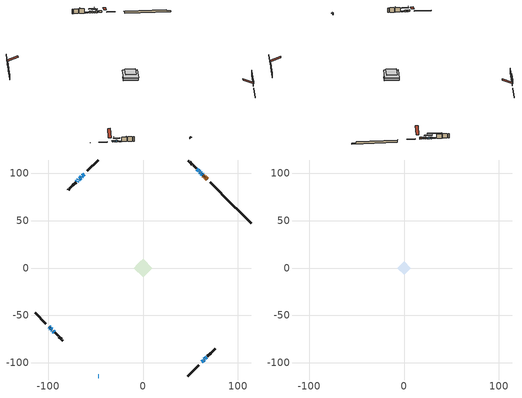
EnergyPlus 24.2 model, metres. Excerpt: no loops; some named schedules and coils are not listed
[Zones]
conditioned space
 floor outside (Floor1 construction): -2.24,0 0,2.24 2.24,0 0,-2.24 z0.61
 floor adiabatic (AdiabaticFloorConstruction): -9.9,0 0,9.9 9.9,0 0,-9.9 z3.05
 floor foundation (Slab1 construction): -7.68,2.45 -2.45,7.68 7.68,-2.45 2.45,-7.68 z-1.75
 wall outside (RimJoist1 construction): 47.12,-113.76 58.7,-102.18 / -113.76,-47.12 -102.18,-58.7 / -47.12,113.76 -58.7,102.18 / 82.37,78.51 70.79,90.09 z0.61:0.91
 wall outside (AdiabaticWallConstruction 1): 67.6,93.29 66.04,94.84 / 65.38,95.5 64.79,96.09 / 64.13,96.75 63.47,97.41 z0.61:2.64
 wall outside (AdiabaticWallConstruction): 62.82,98.07 62.35,98.53 / -98.99,-61.89 -98.23,-62.65 / -97.58,-63.31 -97.11,-63.77 / 60.28,100.6 59.34,101.54 / -67.49,93.39 -68.43,92.45 / -69.09,91.79 -69.84,91.04 / 64.06,-96.82 64.96,-95.92 / 65.61,-95.27 67.13,-93.76 z0.61:1.78; -47.12,-113.76 -46.41,-113.76 / 61.69,99.19 60.94,99.95 / 61.89,-98.99 63.4,-97.48 / -96.45,-64.43 -95.7,-65.19 z0.61:2.19; -61.89,98.99 -63.76,97.12 z0.61:2.69; -64.42,96.46 -65.18,95.71 z0.61:1.63; -95.04,-65.84 -94.93,-65.95 z0.61:1.83; 58.69,102.19 56.67,104.21 / -65.83,95.05 -66.84,94.04 / -94.27,-66.61 -93.27,-67.61 z0.61:1.22
 wall outside (Wall1 construction): 67.78,-93.1 71.1,-89.78 / -92.61,-68.27 -89.29,-71.59 / -70.5,90.38 -73.82,87.06 / 56.02,104.86 52.7,108.18 z0.61:5.49
 wall outside (Wall2 construction): 71.76,-89.12 74.8,-86.08 / -88.63,-72.25 -85.6,-75.29 / -74.48,86.41 -77.51,83.37 / 52.04,108.84 49,111.88 z0.61:5.49
 wall outside (Wall3 construction): 75.45,-85.43 76.02,-84.86 / -84.94,-75.94 -84.37,-76.51 / -78.17,82.71 -78.74,82.14 / 48.35,112.54 47.78,113.1 z0.61:5.49
 wall foundation (FoundationWall1 construction): 83.03,77.86,-1.75 83.03,77.86,0.61 110.69,50.19,0.61 110.69,50.19,-0.62 113.76,47.12,-0.62 113.76,47.12,-1.75
 window (WindowConstruction): 62.82,98.07 62.35,98.53 z0.61:1.78
 window (WindowConstruction 6): -98.99,-61.89 -98.23,-62.65 z0.61:1.78
 window (WindowConstruction 7): -97.57,-63.31 -97.11,-63.77 z0.61:1.78
 window (WindowConstruction 13): -47.12,-113.76 -46.41,-113.76 z0.61:2.19
 window (WindowConstruction 8): 61.69,99.19 60.94,99.94 z0.61:2.19
 window (WindowConstruction 9): -61.89,98.99 -63.76,97.12 z0.61:2.69
 window (WindowConstruction 10): -64.42,96.46 -65.18,95.71 z0.61:1.62
 window (WindowConstruction 11): 61.89,-98.99 63.4,-97.48 z0.61:2.19
 window (WindowConstruction 12): -96.45,-64.43 -95.7,-65.18 z0.61:2.19
 window (WindowConstruction 14): -95.04,-65.84 -94.93,-65.95 z0.61:1.83
 window (WindowConstruction 1): 60.28,100.6 59.34,101.54 z0.61:1.78
 window (WindowConstruction 15): 58.69,102.19 56.67,104.21 z0.61:1.22
 window (WindowConstruction 16): -65.83,95.05 -66.84,94.04 z0.61:1.22
 window (WindowConstruction 17): -94.27,-66.61 -93.27,-67.61 z0.61:1.22
 window (WindowConstruction 2): -67.5,93.39 -68.43,92.45 z0.61:1.78
 window (WindowConstruction 3): -69.09,91.79 -69.84,91.04 z0.61:1.78
 window (WindowConstruction 4): 64.06,-96.82 64.96,-95.92 z0.61:1.78
 window (WindowConstruction 5): 65.62,-95.27 67.12,-93.76 z0.61:1.78
 door (Door): 67.6,93.29 66.04,94.84 z0.61:2.64
 door (Door 1): 65.38,95.5 64.79,96.09 z0.61:2.64
 door (Door 2): 64.13,96.75 63.47,97.41 z0.61:2.64
 ceiling adiabatic (AdiabaticFloorConstruction): 0,-9.9 9.9,0 0,9.9 -9.9,0 z3.05
attic - vented
 floor to conditioned space (Floor2 construction Reversed): -7.22,0 0,7.22 7.22,0 0,-7.22 z5.49
 roof outside (Roof1 construction): 61.24,-99.64,5.49 54.3,-92.71,9.57 52.42,-94.59,9.57 59.36,-101.52,5.49; -99.64,-61.24,5.49 -92.71,-54.3,9.57 -94.59,-52.42,9.57 -101.52,-59.36,5.49; -61.24,99.64,5.49 -54.3,92.71,9.57 -52.42,94.59,9.57 -59.36,101.52,5.49; 68.25,92.63,5.49 61.32,85.69,9.57 63.19,83.81,9.57 70.13,90.75,5.49
shading: 60.48,100.4 64.68,96.2 64.97,96.49 60.77,100.69 z4.42; -98.02,-62.86 -99.2,-61.68 -99.41,-61.89 -98.23,-63.07 z2.08; -96.9,-63.99 -97.79,-63.1 -98,-63.31 -97.11,-64.2 z2.08; -46.11,-113.76 -47.42,-113.76 -47.42,-114.98 -46.11,-114.98 z2.48; 59.07,101.81 63.56,97.32 63.85,97.62 59.36,102.1 z4.83; -65.63,95.25 -60.03,100.85 -60.32,101.14 -65.92,95.54 z5.33; -67.04,93.84 -62.55,98.33 -62.84,98.62 -67.33,94.13 z4.26; 65.27,-95.61 60.03,-100.85 60.32,-101.14 65.56,-95.9 z4.83; -93.83,-67.05 -98.32,-62.56 -98.61,-62.86 -94.12,-67.34 z4.83; 59.2,101.68 60.42,100.46 60.71,100.75 59.49,101.97 z1.98; 52.87,108.01 62.49,98.39 62.78,98.68 53.16,108.3 z6.6; -70.64,90.24 -62.03,98.85 -62.32,99.14 -70.93,90.53 z6.6; -89.46,-71.42 -98.08,-62.8 -98.37,-63.09 -89.75,-71.71 z6.6; -68.64,92.24 -67.28,93.6 -67.5,93.81 -68.85,92.45 z2.08; -70.05,90.83 -68.88,92 -69.09,92.22 -70.26,91.04 z2.08; 66.83,-94.06 62.19,-98.69 62.48,-98.98 67.12,-94.35 z4.42; 67.34,-93.55 65.4,-95.48 65.62,-95.69 67.55,-93.76 z2.08
[Building]
Building 1: Terrain=Suburbs
[Site:Location]
Quebec Intl AP_QC: Latitude {deg}=46.8; Longitude {deg}=-71.38; Time Zone {hr}=-5; Elevation {m}=74; Keep Site Location Information=Yes
[Site:GroundTemperature:Shallow]
0.0108218, -2.24938, -2.43038, -1.3578, 2.94801, 7.23376, 10.9493, 13.303, 13.5029, 11.5886, 7.96783, 3.81355
[Site:WaterMainsTemperature]
Calculation Method=Schedule; Temperature Schedule=mains temperature schedule
[Material] Roughness=Rough; Thermal Absorptance=0.9
Name | Thickness {m} | Conductivity {W/m-K} | Density {kg/m3} | Specific Heat {J/kg-K} | Solar Absorptance | Visible Absorptance
asphalt or fiberglass shingles | 0.00635 | 0.162714 | 1121.4 | 1465.45 | 0.4 | 0.4
ceiling loosefill ins | 0.169333 | 0.0480833 | 16.02 | 1046.75 | 0.7 | 0.7
ceiling stud and cavity | 0.1397 | 0.116844 | 65.682 | 1177.47 | 0.7 | 0.7
concrete 4.0 in. | 0.1016 | 1.803125 | 2242.8 | 837.4 | 0.7 | 0.7
concrete 8.0 in. | 0.2032 | 1.803125 | 2242.8 | 837.4 | 0.7 | 0.7
door material | 0.04445 | 0.053851 | 512.64 | 1214.23 | 0.7 | 0.7
exterior vertical ins | 0.0636756 | 0.029427 | 32.04 | 1214.23 | 0.7 | 0.7
floor covering | 0.0127 | 0.0433444 | 54.468 | 1339.84 | 0.6 | 0.6
floor rigid ins | 0.103632 | 0.029427 | 32.04 | 1214.23 | 0.7 | 0.7
floor rigid ins 1; wall rigid ins 1 | 0.512978 | 0.029427 | 32.04 | 1214.23 | 0.7 | 0.7
floor stud and cavity | 0.1397 | 0.1429 | 92.3553 | 1139.71 | 0.7 | 0.7
floor stud and cavity 1 | 0.1397 | 1.75129 | 37.0049 | 1207.88 | 0.7 | 0.7
furniture material conditioned space 1 | 0.1524 | 0.115458 | 640.8 | 1214.23 | 0.6 | 0.6
gypsum board | 0.0127 | 0.160291 | 801 | 837.4 | 0.6 | 0.6
gypsum board 1 | 0.0127 | 0.160291 | 801 | 837.4 | 0.7 | 0.7
osb sheathing 0.5 in. | 0.0127 | 0.115458 | 512.64 | 1214.23 | 0.7 | 0.7
osb sheathing 0.75 in. | 0.01905 | 0.115458 | 512.64 | 1214.23 | 0.7 | 0.7
osb sheathing 2.0 in. | 0.0508 | 0.115458 | 512.64 | 1214.23 | 0.7 | 0.7
rim joist rigid ins; wall rigid ins | 0.051816 | 0.029427 | 32.04 | 1214.23 | 0.7 | 0.7
rim joist stud and cavity | 0.0508 | 0.203772 | 125.044 | 1163.47 | 0.6 | 0.6
wall stud and cavity | 0.1397 | 0.125735 | 139.0536 | 1170.24 | 0.7 | 0.7
wall stud and cavity 1 | 0.1397 | 0.124355 | 139.0536 | 1170.24 | 0.7 | 0.7
wall stud and cavity 2 | 0.1397 | 0.197854 | 139.0536 | 1170.24 | 0.7 | 0.7
wall stud and cavity 3 | 0.0889 | 0.380278 | 52.3479 | 1209.89 | 0.7 | 0.7
wall stud and cavity 4 | 0.0889 | 0.391764 | 83.0341 | 1211.67 | 0.7 | 0.7
wood siding | 0.0254 | 0.102417 | 544.68 | 1172.36 | 0.4 | 0.4
wood siding 1; wood siding 2; wood siding 3 | 0.0254 | 0.102417 | 544.68 | 1172.36 | 0.7 | 0.7
[WindowMaterial:SimpleGlazingSystem]
Name | U-Factor {W/m2-K} | Solar Heat Gain Coefficient
WindowMaterial | 2.0543 | 0.36
WindowMaterial 1 | 1.97822 | 0.39
WindowMaterial 2 | 1.95891 | 0.4
WindowMaterial 3 | 1.94983 | 0.4
WindowMaterial 4 | 1.961749 | 0.41
WindowMaterial 5 | 1.99468 | 0.38
WindowMaterial 6 | 2.77257 | 0.64
WindowMaterial 7 | 2.691372 | 0.43
WindowMaterial 8 | 4.925665 | 0.57
[Construction]
AdiabaticFloorConstruction: floor stud and cavity 1, floor rigid ins 1, osb sheathing 0.75 in., floor covering
AdiabaticWallConstruction: wood siding 2, wall rigid ins 1, wall stud and cavity 3, gypsum board
AdiabaticWallConstruction 1: wood siding 3, wall rigid ins 1, wall stud and cavity 3, gypsum board
Door; Door 1; Door 2: door material
Floor1 construction: floor stud and cavity, floor rigid ins, osb sheathing 0.75 in., floor covering
Floor2 construction Reversed: gypsum board, ceiling stud and cavity, ceiling loosefill ins
FoundationWall1 construction: concrete 8.0 in., gypsum board 1
furniture construction conditioned space 1: furniture material conditioned space 1
PartitionWallConstruction: gypsum board, wall stud and cavity 4, gypsum board
RimJoist1 construction: wood siding 1, rim joist rigid ins, osb sheathing 2.0 in., rim joist stud and cavity
Roof1 construction: asphalt or fiberglass shingles
Slab1 construction: concrete 4.0 in.
Wall1 construction: wood siding, wall rigid ins, osb sheathing 0.5 in., wall stud and cavity, gypsum board
Wall2 construction: wood siding, wall rigid ins, osb sheathing 0.5 in., wall stud and cavity 1, gypsum board
Wall3 construction: wood siding, wall rigid ins, osb sheathing 0.5 in., wall stud and cavity 2, gypsum board
WindowConstruction; WindowConstruction 1; WindowConstruction 2; WindowConstruction 7: WindowMaterial
WindowConstruction 10: WindowMaterial 5
WindowConstruction 11; WindowConstruction 12; WindowConstruction 8: WindowMaterial 3
WindowConstruction 13: WindowMaterial 6
WindowConstruction 14: WindowMaterial 7
WindowConstruction 15; WindowConstruction 16; WindowConstruction 17: WindowMaterial 8
WindowConstruction 3; WindowConstruction 5; WindowConstruction 6: WindowMaterial 1
WindowConstruction 4: WindowMaterial 2
WindowConstruction 9: WindowMaterial 4
[Zone] Multiplier=1; Part of Total Floor Area=Yes
Name | Volume {m3}
attic - vented | 68.2224
conditioned space | 827.4
[Space]
Name | Zone | Volume {m3}
attic - vented 1 | attic - vented | 68.2224
conditioned space 1 | conditioned space | 827.4
[ZoneInfiltration:EffectiveLeakageArea]
infil attic - vented 1: Zone or Space=attic - vented 1; Schedule=Always On Discrete; Effective Air Leakage Area {cm2}=3848.86; Stack Coefficient=0.000284216; Wind Coefficient=1.13905e-05
[ZoneMixing]
whole house fan mix: Zone or Space=attic - vented; Schedule=Always On Continuous; Design Flow Rate Calculation Method=Flow/Zone; Design Flow Rate {m3/s}=0; Source Zone or Space=conditioned space
[SurfaceProperty:ExposedFoundationPerimeter]
Slab1: Exposed Perimeter Calculation Method=TotalExposedPerimeter; Total Exposed Perimeter {m}=43.465
[InternalMass] Zone or ZoneList=conditioned space; Space or SpaceList=conditioned space 1
Name | Construction | Surface Area {m2}
furniture mass conditioned space 1 | furniture construction conditioned space 1 | 124.932
partition wall mass | PartitionWallConstruction | 312.33
[Lights]
interior lighting: Zone or ZoneList or Space or SpaceList=conditioned space 1; Schedule=interior lighting schedule; Design Level Calculation Method=LightingLevel; Lighting Level {W}=343.2; Return Air Fraction=0; Fraction Radiant=0.6; Fraction Visible=0.2; Fraction Replaceable=1
[People]
occupants: Zone or ZoneList or Space or SpaceList=conditioned space 1; Number of People Schedule=occupants schedule; Number of People Calculation Method=People; Number of People=3; Fraction Radiant=0.314171; Sensible Heat Fraction=0.56303; Activity Level Schedule=occupants activity schedule; Carbon Dioxide Generation Rate {m3/s-W}=0; Enable ASHRAE 55 Comfort Warnings=No; Mean Radiant Temperature Calculation Type=EnclosureAveraged
[ElectricEquipment] Zone or ZoneList or Space or SpaceList=conditioned space 1; Design Level Calculation Method=EquipmentLevel
Name | Schedule | Design Level {W} | Fraction Latent | Fraction Radiant | Fraction Lost
clothes dryer | clothes dryer schedule | 140.772 | 0.015 | 0.081 | 0.85
clothes washer | clothes washer schedule | 32.1985 | 0.03 | 0.162 | 0.7
cooking range | cooking range schedule | 215.147 | 0.08 | 0.432 | 0.2
dishwasher | dishwasher schedule | 66.8632 | 0.3 | 0.18 | 0.4
fridge | fridge schedule | 72.9452 | 0 | 0.6 | 0
mech vent house fan | mech vent house fan schedule | 19.8133 | 0 | 0 | 0.5
mech vent house fan cfis | mech vent house fan cfis schedule | 0 | 0 | 0 | 0
mech vent range fan 0 | mech vent range fan 0 schedule | 57 | 0 | 0 | 1
misc plug loads | misc plug loads schedule | 494.7 | 0.045 | 0.513 | 0.1
whole house fan | Always On Discrete | 0 | 0 | 0 | 1
[OtherEquipment] Zone or ZoneList or Space or SpaceList=conditioned space 1; Design Level Calculation Method=EquipmentLevel
Name | Fuel Type | Schedule | Design Level {W} | Fraction Latent | Fraction Radiant | Fraction Lost
clothes dryer 1 | Electricity | clothes dryer schedule | 0 | 0.015 | 0.081 | 0.85
cooking range 1 | Electricity | cooking range schedule | 0 | 0.08 | 0.432 | 0.2
general water use latent | None | general water use schedule | 62.594 | 1 | 0 | 0
general water use sensible | None | general water use schedule | -61.6891 | 0 | 0.6 | 0
mech vent house fan latent load | None | Always On Discrete | 0 | 1 | 0 | 0
mech vent house fan sensible load | None | Always On Discrete | 0 | 0 | 0 | 0
water heater energy adjustment1 | Electricity | Always On Discrete | 0.01 | 0 | 0 | 1
[ZoneInfiltration:DesignFlowRate] Zone or ZoneList or Space or SpaceList=conditioned space 1; Schedule=Always On Discrete; Design Flow Rate Calculation Method=Flow/Zone; Design Flow Rate {m3/s}=0
infil flow; natural vent flow; whole house fan flow
[ZoneControl:Thermostat]
conditioned space Thermostat: Zone or ZoneList=conditioned space; Control Type Schedule=conditioned space Thermostat Schedule; Control 1=conditioned space temperature setpoint; Temperature Difference Between Cutout And Setpoint {deltaC}=0
[ThermostatSetpoint:DualSetpoint]
conditioned space temperature setpoint: Heating Setpoint Temperature Schedule=heating setpoint; Cooling Setpoint Temperature Schedule=cooling setpoint
[AirLoopHVAC:UnitarySystem]
unit heater unitary system: Control Type=Load; Controlling Zone or Thermostat Location=conditioned space; Dehumidification Control Type=None; Availability Schedule=Always On Discrete; Supply Fan=unit heater supply fan; Fan Placement=BlowThrough; Supply Air Fan Operating Mode Schedule=unit heater auto fan schedule; Heating Coil=unit heater htg coil; DX Heating Coil Sizing Ratio=1; Use DOAS DX Cooling Coil=No; Minimum Supply Air Temperature {C}=2; Latent Load Control=SensibleOnlyLoadControl; Cooling Supply Air Flow Rate Method=None; Heating Supply Air Flow Rate Method=SupplyAirFlowRate; Heating Supply Air Flow Rate {m3/s}=0.00141584; No Load Supply Air Flow Rate Method=SupplyAirFlowRate; No Load Supply Air Flow Rate {m3/s}=0; No Load Supply Air Flow Rate Control Set To Low Speed=Yes; Maximum Supply Air Temperature {C}=48.8889; Maximum Outdoor Dry-Bulb Temperature for Supplemental Heater Operation {C}=21; Ancillary On-Cycle Electric Power {W}=0; Ancillary Off-Cycle Electric Power {W}=0
[Zone equipment]
conditioned space: electric baseboard, unit heater unitary system
[Foundation:Kiva]
Foundation Kiva 1: Initial Indoor Air Temperature {C}=18; Wall Height Above Grade {m}=0.609996; Wall Depth Below Slab {m}=0.2032; Custom Block Material Name 1=exterior vertical ins; Custom Block Depth 1 {m}=2.36001; Custom Block X Position 1 {m}=0.2159; Custom Block Z Position 1 {m}=0
[Foundation:Kiva:Settings]
Soil Conductivity {W/m-K}=0.849921; Soil Density {kg/m3}=1842.3; Soil Specific Heat {J/kg-K}=418.7; Ground Solar Absorptivity=0.9; Ground Thermal Absorptivity=0.9; Ground Surface Roughness {m}=0.03; Far-Field Width {m}=40; Deep-Ground Boundary Condition=ZeroFlux; Deep-Ground Depth {m}=40; Minimum Cell Dimension {m}=0.2; Maximum Cell Growth Coefficient=3; Simulation Timestep=Timestep
[Exterior:Lights]
exterior lighting: Schedule=exterior lighting schedule; Design Level {W}=75.6
[EnergyManagementSystem:Sensor] Output:Variable or Output:Meter Index Key=conditioned space
Name | Output:Variable or Output:Meter
conditioned_space_clg_unmet_s | Zone Cooling Setpoint Not Met Time
conditioned_space_htg_unmet_s | Zone Heating Setpoint Not Met Time
fridge_tin_s; tin_s; tin_s_1 | Zone Mean Air Temperature
tout_s | Zone Outdoor Air Drybulb Temperature
win_s | Zone Air Humidity Ratio
[Schedule:Constant]
Name | Hourly Value
Always On Continuous; mech vent house fan schedule; mech vent house fan cfis schedule; Always On Discrete | 1
occupants activity schedule | 117.228
fridge schedule; unit heater auto fan schedule | 0
[Schedule:Week:Daily]
interior lighting schedule Week Rule - Jan1-Jan27: interior lighting schedule day, interior lighting schedule day, interior lighting schedule day, interior lighting schedule day, interior lighting schedule day, interior lighting schedule day, interior lighting schedule day, interior lighting schedule default day, interior lighting schedule default day, interior lighting schedule default day, interior lighting schedule default day, interior lighting schedule default day
interior lighting schedule Week Rule - Jan28-Feb3: interior lighting schedule day, interior lighting schedule day, interior lighting schedule day, interior lighting schedule day, interior lighting schedule day 1, interior lighting schedule day 1, interior lighting schedule day 1, interior lighting schedule default day, interior lighting schedule default day, interior lighting schedule default day, interior lighting schedule default day, interior lighting schedule default day
interior lighting schedule Week Rule - Feb4-Feb24: interior lighting schedule day 1, interior lighting schedule day 1, interior lighting schedule day 1, interior lighting schedule day 1, interior lighting schedule day 1, interior lighting schedule day 1, interior lighting schedule day 1, interior lighting schedule default day, interior lighting schedule default day, interior lighting schedule default day, interior lighting schedule default day, interior lighting schedule default day
interior lighting schedule Week Rule - Feb25-Mar3: interior lighting schedule day 1, interior lighting schedule day 1, interior lighting schedule day 1, interior lighting schedule day 1, interior lighting schedule day 2, interior lighting schedule day 2, interior lighting schedule day 2, interior lighting schedule default day, interior lighting schedule default day, interior lighting schedule default day, interior lighting schedule default day, interior lighting schedule default day
interior lighting schedule Week Rule - Mar4-Mar31: interior lighting schedule day 2, interior lighting schedule day 2, interior lighting schedule day 2, interior lighting schedule day 2, interior lighting schedule day 2, interior lighting schedule day 2, interior lighting schedule day 2, interior lighting schedule default day, interior lighting schedule default day, interior lighting schedule default day, interior lighting schedule default day, interior lighting schedule default day
interior lighting schedule Week Rule - Apr1-Apr28: interior lighting schedule day 3, interior lighting schedule day 3, interior lighting schedule day 3, interior lighting schedule day 3, interior lighting schedule day 3, interior lighting schedule day 3, interior lighting schedule day 3, interior lighting schedule default day, interior lighting schedule default day, interior lighting schedule default day, interior lighting schedule default day, interior lighting schedule default day
interior lighting schedule Week Rule - Apr29-May5: interior lighting schedule day 3, interior lighting schedule day 3, interior lighting schedule day 4, interior lighting schedule day 4, interior lighting schedule day 4, interior lighting schedule day 4, interior lighting schedule day 4, interior lighting schedule default day, interior lighting schedule default day, interior lighting schedule default day, interior lighting schedule default day, interior lighting schedule default day
interior lighting schedule Week Rule - May6-May26: interior lighting schedule day 4, interior lighting schedule day 4, interior lighting schedule day 4, interior lighting schedule day 4, interior lighting schedule day 4, interior lighting schedule day 4, interior lighting schedule day 4, interior lighting schedule default day, interior lighting schedule default day, interior lighting schedule default day, interior lighting schedule default day, interior lighting schedule default day
interior lighting schedule Week Rule - May27-Jun2: interior lighting schedule day 4, interior lighting schedule day 4, interior lighting schedule day 4, interior lighting schedule day 4, interior lighting schedule day 4, interior lighting schedule day 5, interior lighting schedule day 5, interior lighting schedule default day, interior lighting schedule default day, interior lighting schedule default day, interior lighting schedule default day, interior lighting schedule default day
interior lighting schedule Week Rule - Jun3-Jun30: interior lighting schedule day 5, interior lighting schedule day 5, interior lighting schedule day 5, interior lighting schedule day 5, interior lighting schedule day 5, interior lighting schedule day 5, interior lighting schedule day 5, interior lighting schedule default day, interior lighting schedule default day, interior lighting schedule default day, interior lighting schedule default day, interior lighting schedule default day
interior lighting schedule Week Rule - Jul1-Jul28: interior lighting schedule day 6, interior lighting schedule day 6, interior lighting schedule day 6, interior lighting schedule day 6, interior lighting schedule day 6, interior lighting schedule day 6, interior lighting schedule day 6, interior lighting schedule default day, interior lighting schedule default day, interior lighting schedule default day, interior lighting schedule default day, interior lighting schedule default day
interior lighting schedule Week Rule - Jul29-Aug4: interior lighting schedule day 6, interior lighting schedule day 6, interior lighting schedule day 6, interior lighting schedule day 7, interior lighting schedule day 7, interior lighting schedule day 7, interior lighting schedule day 7, interior lighting schedule default day, interior lighting schedule default day, interior lighting schedule default day, interior lighting schedule default day, interior lighting schedule default day
interior lighting schedule Week Rule - Aug5-Aug25: interior lighting schedule day 7, interior lighting schedule day 7, interior lighting schedule day 7, interior lighting schedule day 7, interior lighting schedule day 7, interior lighting schedule day 7, interior lighting schedule day 7, interior lighting schedule default day, interior lighting schedule default day, interior lighting schedule default day, interior lighting schedule default day, interior lighting schedule default day
interior lighting schedule Week Rule - Aug26-Sep1: interior lighting schedule day 7, interior lighting schedule day 7, interior lighting schedule day 7, interior lighting schedule day 7, interior lighting schedule day 7, interior lighting schedule day 7, interior lighting schedule day 8, interior lighting schedule default day, interior lighting schedule default day, interior lighting schedule default day, interior lighting schedule default day, interior lighting schedule default day
interior lighting schedule Week Rule - Sep2-Sep29: interior lighting schedule day 8, interior lighting schedule day 8, interior lighting schedule day 8, interior lighting schedule day 8, interior lighting schedule day 8, interior lighting schedule day 8, interior lighting schedule day 8, interior lighting schedule default day, interior lighting schedule default day, interior lighting schedule default day, interior lighting schedule default day, interior lighting schedule default day
interior lighting schedule Week Rule - Sep30-Oct6: interior lighting schedule day 8, interior lighting schedule day 9, interior lighting schedule day 9, interior lighting schedule day 9, interior lighting schedule day 9, interior lighting schedule day 9, interior lighting schedule day 9, interior lighting schedule default day, interior lighting schedule default day, interior lighting schedule default day, interior lighting schedule default day, interior lighting schedule default day
interior lighting schedule Week Rule - Oct7-Oct27: interior lighting schedule day 9, interior lighting schedule day 9, interior lighting schedule day 9, interior lighting schedule day 9, interior lighting schedule day 9, interior lighting schedule day 9, interior lighting schedule day 9, interior lighting schedule default day, interior lighting schedule default day, interior lighting schedule default day, interior lighting schedule default day, interior lighting schedule default day
interior lighting schedule Week Rule - Oct28-Nov3: interior lighting schedule day 9, interior lighting schedule day 9, interior lighting schedule day 9, interior lighting schedule day 9, interior lighting schedule day 10, interior lighting schedule day 10, interior lighting schedule day 10, interior lighting schedule default day, interior lighting schedule default day, interior lighting schedule default day, interior lighting schedule default day, interior lighting schedule default day
interior lighting schedule Week Rule - Nov4-Nov24: interior lighting schedule day 10, interior lighting schedule day 10, interior lighting schedule day 10, interior lighting schedule day 10, interior lighting schedule day 10, interior lighting schedule day 10, interior lighting schedule day 10, interior lighting schedule default day, interior lighting schedule default day, interior lighting schedule default day, interior lighting schedule default day, interior lighting schedule default day
interior lighting schedule Week Rule - Nov25-Dec1: interior lighting schedule day 10, interior lighting schedule day 10, interior lighting schedule day 10, interior lighting schedule day 10, interior lighting schedule day 10, interior lighting schedule day 10, interior lighting schedule day 11, interior lighting schedule default day, interior lighting schedule default day, interior lighting schedule default day, interior lighting schedule default day, interior lighting schedule default day
interior lighting schedule Week Rule - Dec2-Dec31: interior lighting schedule day 11, interior lighting schedule day 11, interior lighting schedule day 11, interior lighting schedule day 11, interior lighting schedule day 11, interior lighting schedule day 11, interior lighting schedule day 11, interior lighting schedule default day, interior lighting schedule default day, interior lighting schedule default day, interior lighting schedule default day, interior lighting schedule default day
occupants schedule Week Rule - Jan1-Dec31: occupants schedule day, occupants schedule day, occupants schedule day, occupants schedule day, occupants schedule day, occupants schedule day, occupants schedule day, occupants schedule default day, occupants schedule default day, occupants schedule default day, occupants schedule default day, occupants schedule default day
clothes dryer schedule Week Rule - Jan1-Dec31: clothes dryer schedule day, clothes dryer schedule day, clothes dryer schedule day, clothes dryer schedule day, clothes dryer schedule day, clothes dryer schedule day, clothes dryer schedule day, clothes dryer schedule default day, clothes dryer schedule default day, clothes dryer schedule default day, clothes dryer schedule default day, clothes dryer schedule default day
clothes washer schedule Week Rule - Jan1-Dec31: clothes washer schedule day, clothes washer schedule day, clothes washer schedule day, clothes washer schedule day, clothes washer schedule day, clothes washer schedule day, clothes washer schedule day, clothes washer schedule default day, clothes washer schedule default day, clothes washer schedule default day, clothes washer schedule default day, clothes washer schedule default day
cooking range schedule Week Rule - Jan1-Dec31: cooking range schedule day, cooking range schedule day, cooking range schedule day, cooking range schedule day, cooking range schedule day, cooking range schedule day, cooking range schedule day, cooking range schedule default day, cooking range schedule default day, cooking range schedule default day, cooking range schedule default day, cooking range schedule default day
dishwasher schedule Week Rule - Jan1-Dec31: dishwasher schedule day, dishwasher schedule day, dishwasher schedule day, dishwasher schedule day, dishwasher schedule day, dishwasher schedule day, dishwasher schedule day, dishwasher schedule default day, dishwasher schedule default day, dishwasher schedule default day, dishwasher schedule default day, dishwasher schedule default day
mech vent range fan 0 schedule Week Rule - Jan1-Dec31: mech vent range fan 0 schedule day, mech vent range fan 0 schedule day, mech vent range fan 0 schedule day, mech vent range fan 0 schedule day, mech vent range fan 0 schedule day, mech vent range fan 0 schedule day, mech vent range fan 0 schedule day, mech vent range fan 0 schedule default day, mech vent range fan 0 schedule default day, mech vent range fan 0 schedule default day, mech vent range fan 0 schedule default day, mech vent range fan 0 schedule default day
misc plug loads schedule Week Rule - Jan1-Dec31: misc plug loads schedule day, misc plug loads schedule day, misc plug loads schedule day, misc plug loads schedule day, misc plug loads schedule day, misc plug loads schedule day, misc plug loads schedule day, misc plug loads schedule default day, misc plug loads schedule default day, misc plug loads schedule default day, misc plug loads schedule default day, misc plug loads schedule default day
general water use schedule Week Rule - Jan1-Dec31: general water use schedule day, general water use schedule day, general water use schedule day, general water use schedule day, general water use schedule day, general water use schedule day, general water use schedule day, general water use schedule default day, general water use schedule default day, general water use schedule default day, general water use schedule default day, general water use schedule default day
exterior lighting schedule Week Rule - Jan1-Jan27: exterior lighting schedule day, exterior lighting schedule day, exterior lighting schedule day, exterior lighting schedule day, exterior lighting schedule day, exterior lighting schedule day, exterior lighting schedule day, exterior lighting schedule default day, exterior lighting schedule default day, exterior lighting schedule default day, exterior lighting schedule default day, exterior lighting schedule default day
exterior lighting schedule Week Rule - Jan28-Feb3: exterior lighting schedule day, exterior lighting schedule day, exterior lighting schedule day, exterior lighting schedule day, exterior lighting schedule day 1, exterior lighting schedule day 1, exterior lighting schedule day 1, exterior lighting schedule default day, exterior lighting schedule default day, exterior lighting schedule default day, exterior lighting schedule default day, exterior lighting schedule default day
exterior lighting schedule Week Rule - Feb4-Feb24: exterior lighting schedule day 1, exterior lighting schedule day 1, exterior lighting schedule day 1, exterior lighting schedule day 1, exterior lighting schedule day 1, exterior lighting schedule day 1, exterior lighting schedule day 1, exterior lighting schedule default day, exterior lighting schedule default day, exterior lighting schedule default day, exterior lighting schedule default day, exterior lighting schedule default day
exterior lighting schedule Week Rule - Feb25-Mar3: exterior lighting schedule day 1, exterior lighting schedule day 1, exterior lighting schedule day 1, exterior lighting schedule day 1, exterior lighting schedule day 2, exterior lighting schedule day 2, exterior lighting schedule day 2, exterior lighting schedule default day, exterior lighting schedule default day, exterior lighting schedule default day, exterior lighting schedule default day, exterior lighting schedule default day
exterior lighting schedule Week Rule - Mar4-Mar31: exterior lighting schedule day 2, exterior lighting schedule day 2, exterior lighting schedule day 2, exterior lighting schedule day 2, exterior lighting schedule day 2, exterior lighting schedule day 2, exterior lighting schedule day 2, exterior lighting schedule default day, exterior lighting schedule default day, exterior lighting schedule default day, exterior lighting schedule default day, exterior lighting schedule default day
exterior lighting schedule Week Rule - Apr1-Apr28: exterior lighting schedule day 3, exterior lighting schedule day 3, exterior lighting schedule day 3, exterior lighting schedule day 3, exterior lighting schedule day 3, exterior lighting schedule day 3, exterior lighting schedule day 3, exterior lighting schedule default day, exterior lighting schedule default day, exterior lighting schedule default day, exterior lighting schedule default day, exterior lighting schedule default day
exterior lighting schedule Week Rule - Apr29-May5: exterior lighting schedule day 3, exterior lighting schedule day 3, exterior lighting schedule day 4, exterior lighting schedule day 4, exterior lighting schedule day 4, exterior lighting schedule day 4, exterior lighting schedule day 4, exterior lighting schedule default day, exterior lighting schedule default day, exterior lighting schedule default day, exterior lighting schedule default day, exterior lighting schedule default day
exterior lighting schedule Week Rule - May6-May26: exterior lighting schedule day 4, exterior lighting schedule day 4, exterior lighting schedule day 4, exterior lighting schedule day 4, exterior lighting schedule day 4, exterior lighting schedule day 4, exterior lighting schedule day 4, exterior lighting schedule default day, exterior lighting schedule default day, exterior lighting schedule default day, exterior lighting schedule default day, exterior lighting schedule default day
exterior lighting schedule Week Rule - May27-Jun2: exterior lighting schedule day 4, exterior lighting schedule day 4, exterior lighting schedule day 4, exterior lighting schedule day 4, exterior lighting schedule day 4, exterior lighting schedule day 5, exterior lighting schedule day 5, exterior lighting schedule default day, exterior lighting schedule default day, exterior lighting schedule default day, exterior lighting schedule default day, exterior lighting schedule default day
exterior lighting schedule Week Rule - Jun3-Jun30: exterior lighting schedule day 5, exterior lighting schedule day 5, exterior lighting schedule day 5, exterior lighting schedule day 5, exterior lighting schedule day 5, exterior lighting schedule day 5, exterior lighting schedule day 5, exterior lighting schedule default day, exterior lighting schedule default day, exterior lighting schedule default day, exterior lighting schedule default day, exterior lighting schedule default day
exterior lighting schedule Week Rule - Jul1-Jul28: exterior lighting schedule day 6, exterior lighting schedule day 6, exterior lighting schedule day 6, exterior lighting schedule day 6, exterior lighting schedule day 6, exterior lighting schedule day 6, exterior lighting schedule day 6, exterior lighting schedule default day, exterior lighting schedule default day, exterior lighting schedule default day, exterior lighting schedule default day, exterior lighting schedule default day
[Schedule:Year]
interior lighting schedule: interior lighting schedule Week Rule - Jan1-Jan27, 1, 1, 1, 27, interior lighting schedule Week Rule - Jan28-Feb3, 1, 28, 2, 3, interior lighting schedule Week Rule - Feb4-Feb24, 2, 4, 2, 24, interior lighting schedule Week Rule - Feb25-Mar3, 2, 25, 3, 3, interior lighting schedule Week Rule - Mar4-Mar31, 3, 4, 3, 31, interior lighting schedule Week Rule - Apr1-Apr28, 4, 1, 4, 28, interior lighting schedule Week Rule - Apr29-May5, 4, 29, 5, 5, interior lighting schedule Week Rule - May6-May26, 5, 6, 5, 26, interior lighting schedule Week Rule - May27-Jun2, 5, 27, 6, 2, interior lighting schedule Week Rule - Jun3-Jun30, 6, 3, 6, 30, interior lighting schedule Week Rule - Jul1-Jul28, 7, 1, 7, 28, interior lighting schedule Week Rule - Jul29-Aug4, 7, 29, 8, 4, interior lighting schedule Week Rule - Aug5-Aug25, 8, 5, 8, 25, interior lighting schedule Week Rule - Aug26-Sep1, 8, 26, 9, 1, interior lighting schedule Week Rule - Sep2-Sep29, 9, 2, 9, 29, interior lighting schedule Week Rule - Sep30-Oct6, 9, 30, 10, 6, interior lighting schedule Week Rule - Oct7-Oct27, 10, 7, 10, 27, interior lighting schedule Week Rule - Oct28-Nov3, 10, 28, 11, 3, interior lighting schedule Week Rule - Nov4-Nov24, 11, 4, 11, 24, interior lighting schedule Week Rule - Nov25-Dec1, 11, 25, 12, 1, interior lighting schedule Week Rule - Dec2-Dec31, 12, 2, 12, 31
occupants schedule: occupants schedule Week Rule - Jan1-Dec31, 1, 1, 12, 31
clothes dryer schedule: clothes dryer schedule Week Rule - Jan1-Dec31, 1, 1, 12, 31
clothes washer schedule: clothes washer schedule Week Rule - Jan1-Dec31, 1, 1, 12, 31
cooking range schedule: cooking range schedule Week Rule - Jan1-Dec31, 1, 1, 12, 31
dishwasher schedule: dishwasher schedule Week Rule - Jan1-Dec31, 1, 1, 12, 31
mech vent range fan 0 schedule: mech vent range fan 0 schedule Week Rule - Jan1-Dec31, 1, 1, 12, 31
misc plug loads schedule: misc plug loads schedule Week Rule - Jan1-Dec31, 1, 1, 12, 31
general water use schedule: general water use schedule Week Rule - Jan1-Dec31, 1, 1, 12, 31
exterior lighting schedule: exterior lighting schedule Week Rule - Jan1-Jan27, 1, 1, 1, 27, exterior lighting schedule Week Rule - Jan28-Feb3, 1, 28, 2, 3, exterior lighting schedule Week Rule - Feb4-Feb24, 2, 4, 2, 24, exterior lighting schedule Week Rule - Feb25-Mar3, 2, 25, 3, 3, exterior lighting schedule Week Rule - Mar4-Mar31, 3, 4, 3, 31, exterior lighting schedule Week Rule - Apr1-Apr28, 4, 1, 4, 28, exterior lighting schedule Week Rule - Apr29-May5, 4, 29, 5, 5, exterior lighting schedule Week Rule - May6-May26, 5, 6, 5, 26, exterior lighting schedule Week Rule - May27-Jun2, 5, 27, 6, 2, exterior lighting schedule Week Rule - Jun3-Jun30, 6, 3, 6, 30, exterior lighting schedule Week Rule - Jul1-Jul28, 7, 1, 7, 28, exterior lighting schedule Week Rule - Jul29-Aug4, 7, 29, 8, 4, exterior lighting schedule Week Rule - Aug5-Aug25, 8, 5, 8, 25, exterior lighting schedule Week Rule - Aug26-Sep1, 8, 26, 9, 1, exterior lighting schedule Week Rule - Sep2-Sep29, 9, 2, 9, 29, exterior lighting schedule Week Rule - Sep30-Oct6, 9, 30, 10, 6, exterior lighting schedule Week Rule - Oct7-Oct27, 10, 7, 10, 27, exterior lighting schedule Week Rule - Oct28-Nov3, 10, 28, 11, 3, exterior lighting schedule Week Rule - Nov4-Nov24, 11, 4, 11, 24, exterior lighting schedule Week Rule - Nov25-Dec1, 11, 25, 12, 1, exterior lighting schedule Week Rule - Dec2-Dec31, 12, 2, 12, 31
[Schedule:Compact]
conditioned space Thermostat Schedule: Through: 12/31, For: AllDays, Until: 24:00, 4
mains temperature schedule: Through: 01/01, For: AllDays, Until: 24:00, 5.175, Through: 01/02, For: AllDays, Until: 24:00, 5.10167, Through: 01/03, For: AllDays, Until: 24:00, 5.02889, Through: 01/04, For: AllDays, Until: 24:00, 4.95778, Through: 01/05, For: AllDays, Until: 24:00, 4.88778, Through: 01/06, For: AllDays, Until: 24:00, 4.81833, Through: 01/07, For: AllDays, Until: 24:00, 4.75056, Through: 01/08, For: AllDays, Until: 24:00, 4.68389, Through: 01/09, For: AllDays, Until: 24:00, 4.61833, Through: 01/10, For: AllDays, Until: 24:00, 4.55389, Through: 01/11, For: AllDays, Until: 24:00, 4.49056, Through: 01/12, For: AllDays, Until: 24:00, 4.42889, Through: 01/13, For: AllDays, Until: 24:00, 4.36778, Through: 01/14, For: AllDays, Until: 24:00, 4.30889, Through: 01/15, For: AllDays, Until: 24:00, 4.25056, Through: 01/16, For: AllDays, Until: 24:00, 4.19389, Through: 01/17, For: AllDays, Until: 24:00, 4.13833, Through: 01/18, For: AllDays, Until: 24:00, 4.08444, Through: 01/19, For: AllDays, Until: 24:00, 4.03167, Through: 01/20, For: AllDays, Until: 24:00, 3.98056, Through: 01/21, For: AllDays, Until: 24:00, 3.93056, Through: 01/22, For: AllDays, Until: 24:00, 3.88222, Through: 01/23, For: AllDays, Until: 24:00, 3.835, Through: 01/24, For: AllDays, Until: 24:00, 3.78944, Through: 01/25, For: AllDays, Until: 24:00, 3.74556, Through: 01/26, For: AllDays, Until: 24:00, 3.70278, Through: 01/27, For: AllDays, Until: 24:00, 3.66167, Through: 01/28, For: AllDays, Until: 24:00, 3.62167, Through: 01/29, For: AllDays, Until: 24:00, 3.58389, Through: 01/30, For: AllDays, Until: 24:00, 3.54722, Through: 01/31, For: AllDays, Until: 24:00, 3.51167, Through: 02/01, For: AllDays, Until: 24:00, 3.47833, Through: 02/02, For: AllDays, Until: 24:00, 3.44611, Through: 02/03, For: AllDays, Until: 24:00, 3.41556, Through: 02/04, For: AllDays, Until: 24:00, 3.38667, Through: 02/05, For: AllDays, Until: 24:00, 3.35944, Through: 02/06, For: AllDays, Until: 24:00, 3.33389, Through: 02/07, For: AllDays, Until: 24:00, 3.30944, Through: 02/08, For: AllDays, Until: 24:00, 3.28667, Through: 02/09, For: AllDays, Until: 24:00, 3.26611, Through: 02/10, For: AllDays, Until: 24:00, 3.24667, Through: 02/11, For: AllDays, Until: 24:00, 3.22889, Through: 02/12, For: AllDays, Until: 24:00, 3.21278, Through: 02/13, For: AllDays, Until: 24:00, 3.19833, Through: 02/14, For: AllDays, Until: 24:00, 3.18556, Through: 02/15, For: AllDays, Until: 24:00, 3.17389, Through: 02/16, For: AllDays, Until: 24:00, 3.16444, Through: 02/17, For: AllDays, Until: 24:00, 3.15667, Through: 02/18, For: AllDays, Until: 24:00, 3.15056, Through: 02/19, For: AllDays, Until: 24:00, 3.14556, Through: 02/20, For: AllDays, Until: 24:00, 3.14278, Through: 02/21, For: AllDays, Until: 24:00, 3.14111, Through: 02/22, For: AllDays, Until: 24:00, 3.14167, Through: 02/23, For: AllDays, Until: 24:00, 3.14333, Through: 02/24, For: AllDays, Until: 24:00, 3.14722, Through: 02/25, For: AllDays, Until: 24:00, 3.15222, Through: 02/26, For: AllDays, Until: 24:00, 3.15944, Through: 02/27, For: AllDays, Until: 24:00, 3.16778, Through: 02/28, For: AllDays, Until: 24:00, 3.17778, Through: 03/01, For: AllDays, Until: 24:00, 3.18944, Through: 03/02, For: AllDays, Until: 24:00, 3.20333, Through: 03/03, For: AllDays, Until: 24:00, 3.21833, Through: 03/04, For: AllDays, Until: 24:00, 3.235, Through: 03/05, For: AllDays, Until: 24:00, 3.25333, Through: 03/06, For: AllDays, Until: 24:00, 3.27333, Through: 03/07, For: AllDays, Until: 24:00, 3.29444, Through: 03/08, For: AllDays, Until: 24:00, 3.31778, Through: 03/09, For: AllDays, Until: 24:00, 3.34222, Through: 03/10, For: AllDays, Until: 24:00, 3.36889, Through: 03/11, For: AllDays, Until: 24:00, 3.39667, Through: 03/12, For: AllDays, Until: 24:00, 3.42611, Through: 03/13, For: AllDays, Until: 24:00, 3.45722, Through: 03/14, For: AllDays, Until: 24:00, 3.49, Through: 03/15, For: AllDays, Until: 24:00, 3.52389, Through: 03/16, For: AllDays, Until: 24:00, 3.55944, Through: 03/17, For: AllDays, Until: 24:00, 3.59667, Through: 03/18, For: AllDays, Until: 24:00, 3.63556, Through: 03/19, For: AllDays, Until: 24:00, 3.67556, Through: 03/20, For: AllDays, Until: 24:00, 3.71722, Through: 03/21, For: AllDays, Until: 24:00, 3.76056, Through: 03/22, For: AllDays, Until: 24:00, 3.80556, Through: 03/23, For: AllDays, Until: 24:00, 3.85111, Through: 03/24, For: AllDays, Until: 24:00, 3.89889, Through: 03/25, For: AllDays, Until: 24:00, 3.94778, Through: 03/26, For: AllDays, Until: 24:00, 3.99833, Through: 03/27, For: AllDays, Until: 24:00, 4.05, Through: 03/28, For: AllDays, Until: 24:00, 4.10333, Through: 03/29, For: AllDays, Until: 24:00, 4.15778, Through: 03/30, For: AllDays, Until: 24:00, 4.21333, Through: 03/31, For: AllDays, Until: 24:00, 4.27056, Through: 04/01, For: AllDays, Until: 24:00, 4.32944, Through: 04/02, For: AllDays, Until: 24:00, 4.38889, Through: 04/03, For: AllDays, Until: 24:00, 4.45, Through: 04/04, For: AllDays, Until: 24:00, 4.51222, Through: 04/05, For: AllDays, Until: 24:00, 4.57611, Through: 04/06, For: AllDays, Until: 24:00, 4.64056, Through: 04/07, For: AllDays, Until: 24:00, 4.70667, Through: 04/08, For: AllDays, Until: 24:00, 4.77389, Through: 04/09, For: AllDays, Until: 24:00, 4.84222, Through: 04/10, For: AllDays, Until: 24:00, 4.91167, Through: 04/11, For: AllDays, Until: 24:00, 4.98278, Through: 04/12, For: AllDays, Until: 24:00, 5.05444, Through: 04/13, For: AllDays, Until: 24:00, 5.12722, Through: 04/14, For: AllDays, Until: 24:00, 5.20111, Through: 04/15, For: AllDays, Until: 24:00, 5.27611, Through: 04/16, For: AllDays, Until: 24:00, 5.35167, Through: 04/17, For: AllDays, Until: 24:00, 5.42889, Through: 04/18, For: AllDays, Until: 24:00, 5.50667, Through: 04/19, For: AllDays, Until: 24:00, 5.58556, Through: 04/20, For: AllDays, Until: 24:00, 5.665, Through: 04/21, For: AllDays, Until: 24:00, 5.74611, Through: 04/22, For: AllDays, Until: 24:00, 5.82722, Through: 04/23, For: AllDays, Until: 24:00, 5.91, Through: 04/24, For: AllDays, Until: 24:00, 5.99278, Through: 04/25, For: AllDays, Until: 24:00, 6.07722, Through: 04/26, For: AllDays, Until: 24:00, 6.16167, Through: 04/27, For: AllDays, Until: 24:00, 6.24722, Through: 04/28, For: AllDays, Until: 24:00, 6.33389, Through: 04/29, For: AllDays, Until: 24:00, 6.42056, Through: 04/30, For: AllDays, Until: 24:00, 6.50833, Through: 05/01, For: AllDays, Until: 24:00, 6.59667, Through: 05/02, For: AllDays, Until: 24:00, 6.68556, Through: 05/03, For: AllDays, Until: 24:00, 6.775, Through: 05/04, For: AllDays, Until: 24:00, 6.86556, Through: 05/05, For: AllDays, Until: 24:00, 6.95611, Through: 05/06, For: AllDays, Until: 24:00, 7.04722, Through: 05/07, For: AllDays, Until: 24:00, 7.13889, Through: 05/08, For: AllDays, Until: 24:00, 7.23111, Through: 05/09, For: AllDays, Until: 24:00, 7.32333, Through: 05/10, For: AllDays, Until: 24:00, 7.41667, Through: 05/11, For: AllDays, Until: 24:00, 7.51, Through: 05/12, For: AllDays, Until: 24:00, 7.60389, Through: 05/13, For: AllDays, Until: 24:00, 7.69778, Through: 05/14, For: AllDays, Until: 24:00, 7.79222, Through: 05/15, For: AllDays, Until: 24:00, 7.88667, Through: 05/16, For: AllDays, Until: 24:00, 7.98167, Through: 05/17, For: AllDays, Until: 24:00, 8.07667, Through: 05/18, For: AllDays, Until: 24:00, 8.17167, Through: 05/19, For: AllDays, Until: 24:00, 8.26722, Through: 05/20, For: AllDays, Until: 24:00, 8.36278, Through: 05/21, For: AllDays, Until: 24:00, 8.45833, Through: 05/22, For: AllDays, Until: 24:00, 8.55444, Through: 05/23, For: AllDays, Until: 24:00, 8.65, Through: 05/24, For: AllDays, Until: 24:00, 8.74611, Through: 05/25, For: AllDays, Until: 24:00, 8.84167, Through: 05/26, For: AllDays, Until: 24:00, 8.93722, Through: 05/27, For: AllDays, Until: 24:00, 9.03333, Through: 05/28, For: AllDays, Until: 24:00, 9.12889, Through: 05/29, For: AllDays, Until: 24:00, 9.22389, Through: 05/30, For: AllDays, Until: 24:00, 9.31944, Through: 05/31, For: AllDays, Until: 24:00, 9.41444, Through: 06/01, For: AllDays, Until: 24:00, 9.50944, Through: 06/02, For: AllDays, Until: 24:00, 9.60389, Through: 06/03, For: AllDays, Until: 24:00, 9.69833, Through: 06/04, For: AllDays, Until: 24:00, 9.79278, Through: 06/05, For: AllDays, Until: 24:00, 9.88667, Through: 06/06, For: AllDays, Until: 24:00, 9.98, Through: 06/07, For: AllDays, Until: 24:00, 10.0728, Through: 06/08, For: AllDays, Until: 24:00, 10.1656, Through: 06/09, For: AllDays, Until: 24:00, 10.2578, Through: 06/10, For: AllDays, Until: 24:00, 10.3494, Through: 06/11, For: AllDays, Until: 24:00, 10.4411, Through: 06/12, For: AllDays, Until: 24:00, 10.5317, Through: 06/13, For: AllDays, Until: 24:00, 10.6222, Through: 06/14, For: AllDays, Until: 24:00, 10.7117, Through: 06/15, For: AllDays, Until: 24:00, 10.8006, Through: 06/16, For: AllDays, Until: 24:00, 10.8889, Through: 06/17, For: AllDays, Until: 24:00, 10.9772, Through: 06/18, For: AllDays, Until: 24:00, 11.0639, Through: 06/19, For: AllDays, Until: 24:00, 11.1506, Through: 06/20, For: AllDays, Until: 24:00, 11.2361, Through: 06/21, For: AllDays, Until: 24:00, 11.3211, Through: 06/22, For: AllDays, Until: 24:00, 11.4056, Through: 06/23, For: AllDays, Until: 24:00, 11.4889, Through: 06/24, For: AllDays, Until: 24:00, 11.5711, Through: 06/25, For: AllDays, Until: 24:00, 11.6533, Through: 06/26, For: AllDays, Until: 24:00, 11.7339, Through: 06/27, For: AllDays, Until: 24:00, 11.8139, Through: 06/28, For: AllDays, Until: 24:00, 11.8928, Through: 06/29, For: AllDays, Until: 24:00, 11.9711, Through: 06/30, For: AllDays, Until: 24:00, 12.0483, Through: 07/01, For: AllDays, Until: 24:00, 12.1244, Through: 07/02, For: AllDays, Until: 24:00, 12.1994, Through: 07/03, For: AllDays, Until: 24:00, 12.2733, Through: 07/04, For: AllDays, Until: 24:00, 12.3467, Through: 07/05, For: AllDays, Until: 24:00, 12.4183, Through: 07/06, For: AllDays, Until: 24:00, 12.4894, Through: 07/07, For: AllDays, Until: 24:00, 12.5589, Through: 07/08, For: AllDays, Until: 24:00, 12.6278, Through: 07/09, For: AllDays, Until: 24:00, 12.695, Through: 07/10, For: AllDays, Until: 24:00, 12.7617, Through: 07/11, For: AllDays, Until: 24:00, 12.8267, Through: 07/12, For: AllDays, Until: 24:00, 12.8906, Through: 07/13, For: AllDays, Until: 24:00, 12.9528, Through: 07/14, For: AllDays, Until: 24:00, 13.0144, Through: 07/15, For: AllDays, Until: 24:00, 13.0744, Through: 07/16, For: AllDays, Until: 24:00, 13.1333, Through: 07/17, For: AllDays, Until: 24:00, 13.1906, Through: 07/18, For: AllDays, Until: 24:00, 13.2467, Through: 07/19, For: AllDays, Until: 24:00, 13.3017, Through: 07/20, For: AllDays, Until: 24:00, 13.355, Through: 07/21, For: AllDays, Until: 24:00, 13.4072, Through: 07/22, For: AllDays, Until: 24:00, 13.4578, Through: 07/23, For: AllDays, Until: 24:00, 13.5067, Through: 07/24, For: AllDays, Until: 24:00, 13.5544, Through: 07/25, For: AllDays, Until: 24:00, 13.6011, Through: 07/26, For: AllDays, Until: 24:00, 13.6461, Through: 07/27, For: AllDays, Until: 24:00, 13.6894, Through: 07/28, For: AllDays, Until: 24:00, 13.7317, Through: 07/29, For: AllDays, Until: 24:00, 13.7722, Through: 07/30, For: AllDays, Until: 24:00, 13.8111, Through: 07/31, For: AllDays, Until: 24:00, 13.8489, Through: 08/01, For: AllDays, Until: 24:00, 13.8844, Through: 08/02, For: AllDays, Until: 24:00, 13.9189, Through: 08/03, For: AllDays, Until: 24:00, 13.9522, Through: 08/04, For: AllDays, Until: 24:00, 13.9833, Through: 08/05, For: AllDays, Until: 24:00, 14.0133, Through: 08/06, For: AllDays, Until: 24:00, 14.0411, Through: 08/07, For: AllDays, Until: 24:00, 14.0678, Through: 08/08, For: AllDays, Until: 24:00, 14.0933, Through: 08/09, For: AllDays, Until: 24:00, 14.1167, Through: 08/10, For: AllDays, Until: 24:00, 14.1383, Through: 08/11, For: AllDays, Until: 24:00, 14.1589, Through: 08/12, For: AllDays, Until: 24:00, 14.1772, Through: 08/13, For: AllDays, Until: 24:00, 14.1944, Through: 08/14, For: AllDays, Until: 24:00, 14.21, Through: 08/15, For: AllDays, Until: 24:00, 14.2233, Through: 08/16, For: AllDays, Until: 24:00, 14.2356, Through: 08/17, For: AllDays, Until: 24:00, 14.2461, Through: 08/18, For: AllDays, Until: 24:00, 14.255, Through: 08/19, For: AllDays, Until: 24:00, 14.2622, Through: 08/20, For: AllDays, Until: 24:00, 14.2678, Through: 08/21, For: AllDays, Until: 24:00, 14.2717, Through: 08/22, For: AllDays, Until: 24:00, 14.2739, Through: 08/23, For: AllDays, Until: 24:00, 14.2744, Through: 08/24, For: AllDays, Until: 24:00, 14.2733, Through: 08/25, For: AllDays, Until: 24:00, 14.2711, Through: 08/26, For: AllDays, Until: 24:00, 14.2667, Through: 08/27, For: AllDays, Until: 24:00, 14.2606, Through: 08/28, For: AllDays, Until: 24:00, 14.2528, Through: 08/29, For: AllDays, Until: 24:00, 14.2439, Through: 08/30, For: AllDays, Until: 24:00, 14.2328, Through: 08/31, For: AllDays, Until: 24:00, 14.2206, Through: 09/01, For: AllDays, Until: 24:00, 14.2061, Through: 09/02, For: AllDays, Until: 24:00, 14.1906, Through: 09/03, For: AllDays, Until: 24:00, 14.1728, Through: 09/04, For: AllDays, Until: 24:00, 14.1539, Through: 09/05, For: AllDays, Until: 24:00, 14.1333, Through: 09/06, For: AllDays, Until: 24:00, 14.1111, Through: 09/07, For: AllDays, Until: 24:00, 14.0872, Through: 09/08, For: AllDays, Until: 24:00, 14.0617, Through: 09/09, For: AllDays, Until: 24:00, 14.035, Through: 09/10, For: AllDays, Until: 24:00, 14.0061, Through: 09/11, For: AllDays, Until: 24:00, 13.9761, Through: 09/12, For: AllDays, Until: 24:00, 13.9444, Through: 09/13, For: AllDays, Until: 24:00, 13.9111, Through: 09/14, For: AllDays, Until: 24:00, 13.8761, Through: 09/15, For: AllDays, Until: 24:00, 13.84, Through: 09/16, For: AllDays, Until: 24:00, 13.8022, Through: 09/17, For: AllDays, Until: 24:00, 13.7628, Through: 09/18, For: AllDays, Until: 24:00, 13.7217, Through: 09/19, For: AllDays, Until: 24:00, 13.6794, Through: 09/20, For: AllDays, Until: 24:00, 13.6356, Through: 09/21, For: AllDays, Until: 24:00, 13.59, Through: 09/22, For: AllDays, Until: 24:00, 13.5433, Through: 09/23, For: AllDays, Until: 24:00, 13.4956, Through: 09/24, For: AllDays, Until: 24:00, 13.4456, Through: 09/25, For: AllDays, Until: 24:00, 13.395, Through: 09/26, For: AllDays, Until: 24:00, 13.3422, Through: 09/27, For: AllDays, Until: 24:00, 13.2883, Through: 09/28, For: AllDays, Until: 24:00, 13.2333, Through: 09/29, For: AllDays, Until: 24:00, 13.1772, Through: 09/30, For: AllDays, Until: 24:00, 13.1194, Through: 10/01, For: AllDays, Until: 24:00, 13.06, Through: 10/02, For: AllDays, Until: 24:00, 13, Through: 10/03, For: AllDays, Until: 24:00, 12.9383, Through: 10/04, For: AllDays, Until: 24:00, 12.8756, Through: 10/05, For: AllDays, Until: 24:00, 12.8111, Through: 10/06, For: AllDays, Until: 24:00, 12.7456, Through: 10/07, For: AllDays, Until: 24:00, 12.6794, Through: 10/08, For: AllDays, Until: 24:00, 12.6117, Through: 10/09, For: AllDays, Until: 24:00, 12.5428, Through: 10/10, For: AllDays, Until: 24:00, 12.4728, Through: 10/11, For: AllDays, Until: 24:00, 12.4017, Through: 10/12, For: AllDays, Until: 24:00, 12.3294, Through: 10/13, For: AllDays, Until: 24:00, 12.2561, Through: 10/14, For: AllDays, Until: 24:00, 12.1817, Through: 10/15, For: AllDays, Until: 24:00, 12.1061, Through: 10/16, For: AllDays, Until: 24:00, 12.03, Through: 10/17, For: AllDays, Until: 24:00, 11.9528, Through: 10/18, For: AllDays, Until: 24:00, 11.8744, Through: 10/19, For: AllDays, Until: 24:00, 11.795, Through: 10/20, For: AllDays, Until: 24:00, 11.715, Through: 10/21, For: AllDays, Until: 24:00, 11.6339, Through: 10/22, For: AllDays, Until: 24:00, 11.5517, Through: 10/23, For: AllDays, Until: 24:00, 11.4689, Through: 10/24, For: AllDays, Until: 24:00, 11.3856, Through: 10/25, For: AllDays, Until: 24:00, 11.3011, Through: 10/26, For: AllDays, Until: 24:00, 11.2161, Through: 10/27, For: AllDays, Until: 24:00, 11.13, Through: 10/28, For: AllDays, Until: 24:00, 11.0433, Through: 10/29, For: AllDays, Until: 24:00, 10.9561, Through: 10/30, For: AllDays, Until: 24:00, 10.8683, Through: 10/31, For: AllDays, Until: 24:00, 10.7794, Through: 11/01, For: AllDays, Until: 24:00, 10.6906, Through: 11/02, For: AllDays, Until: 24:00, 10.6006, Through: 11/03, For: AllDays, Until: 24:00, 10.51, Through: 11/04, For: AllDays, Until: 24:00, 10.4194, Through: 11/05, For: AllDays, Until: 24:00, 10.3278, Through: 11/06, For: AllDays, Until: 24:00, 10.2361, Through: 11/07, For: AllDays, Until: 24:00, 10.1439, Through: 11/08, For: AllDays, Until: 24:00, 10.0511, Through: 11/09, For: AllDays, Until: 24:00, 9.95778, Through: 11/10, For: AllDays, Until: 24:00, 9.86444, Through: 11/11, For: AllDays, Until: 24:00, 9.77056, Through: 11/12, For: AllDays, Until: 24:00, 9.67611, Through: 11/13, For: AllDays, Until: 24:00, 9.58167, Through: 11/14, For: AllDays, Until: 24:00, 9.48722, Through: 11/15, For: AllDays, Until: 24:00, 9.39222, Through: 11/16, For: AllDays, Until: 24:00, 9.29667, Through: 11/17, For: AllDays, Until: 24:00, 9.20167, Through: 11/18, For: AllDays, Until: 24:00, 9.10611, Through: 11/19, For: AllDays, Until: 24:00, 9.01056, Through: 11/20, For: AllDays, Until: 24:00, 8.915, Through: 11/21, For: AllDays, Until: 24:00, 8.81889, Through: 11/22, For: AllDays, Until: 24:00, 8.72333, Through: 11/23, For: AllDays, Until: 24:00, 8.62722, Through: 11/24, For: AllDays, Until: 24:00, 8.53167, Through: 11/25, For: AllDays, Until: 24:00, 8.43611, Through: 11/26, For: AllDays, Until: 24:00, 8.34, Through: 11/27, For: AllDays, Until: 24:00, 8.245, Through: 11/28, For: AllDays, Until: 24:00, 8.14944, Through: 11/29, For: AllDays, Until: 24:00, 8.05389, Through: 11/30, For: AllDays, Until: 24:00, 7.95889, Through: 12/01, For: AllDays, Until: 24:00, 7.86444, Through: 12/02, For: AllDays, Until: 24:00, 7.76944, Through: 12/03, For: AllDays, Until: 24:00, 7.67556, Through: 12/04, For: AllDays, Until: 24:00, 7.58167, Through: 12/05, For: AllDays, Until: 24:00, 7.48778, Through: 12/06, For: AllDays, Until: 24:00, 7.39444, Through: 12/07, For: AllDays, Until: 24:00, 7.30167, Through: 12/08, For: AllDays, Until: 24:00, 7.20889, Through: 12/09, For: AllDays, Until: 24:00, 7.11722, Through: 12/10, For: AllDays, Until: 24:00, 7.02556, Through: 12/11, For: AllDays, Until: 24:00, 6.93444, Through: 12/12, For: AllDays, Until: 24:00, 6.84389, Through: 12/13, For: AllDays, Until: 24:00, 6.75389, Through: 12/14, For: AllDays, Until: 24:00, 6.66444, Through: 12/15, For: AllDays, Until: 24:00, 6.57556, Through: 12/16, For: AllDays, Until: 24:00, 6.48778, Through: 12/17, For: AllDays, Until: 24:00, 6.4, Through: 12/18, For: AllDays, Until: 24:00, 6.31333, Through: 12/19, For: AllDays, Until: 24:00, 6.22722, Through: 12/20, For: AllDays, Until: 24:00, 6.14167, Through: 12/21, For: AllDays, Until: 24:00, 6.05722, Through: 12/22, For: AllDays, Until: 24:00, 5.97333, Through: 12/23, For: AllDays, Until: 24:00, 5.89, Through: 12/24, For: AllDays, Until: 24:00, 5.80778, Through: 12/25, For: AllDays, Until: 24:00, 5.72667, Through: 12/26, For: AllDays, Until: 24:00, 5.64611, Through: 12/27, For: AllDays, Until: 24:00, 5.56667, Through: 12/28, For: AllDays, Until: 24:00, 5.48833, Through: 12/29, For: AllDays, Until: 24:00, 5.41056, Through: 12/30, For: AllDays, Until: 24:00, 5.33389, Through: 12/31, For: AllDays, Until: 24:00, 5.25778
